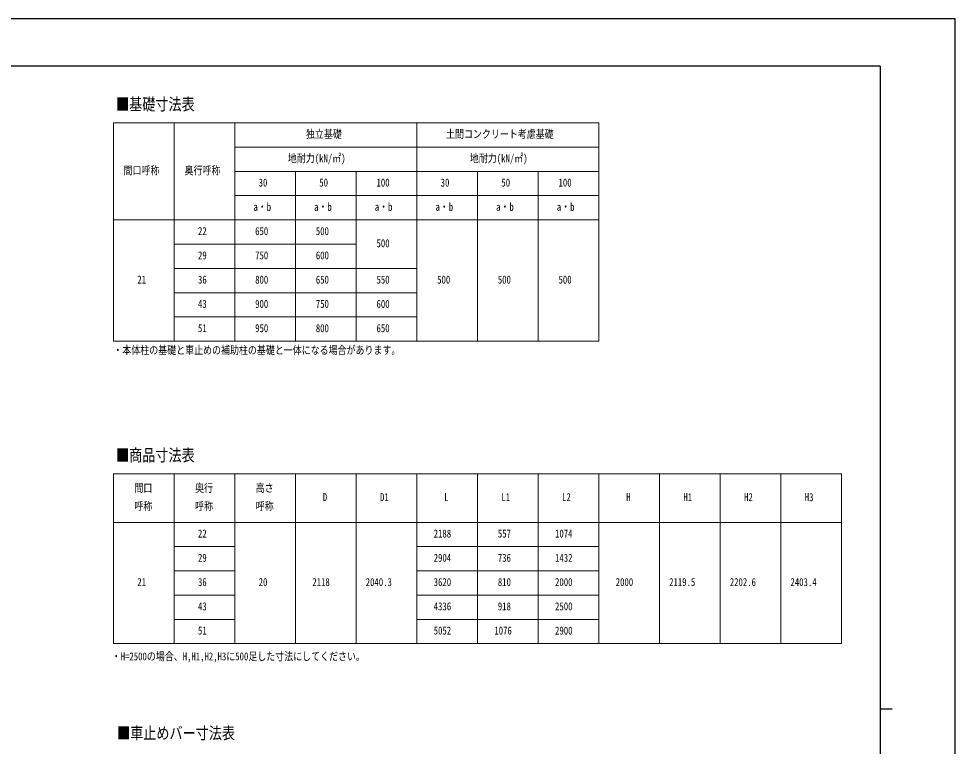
# Model space of a CAD drawing. Units: millimetres, scale not verified. Extents: x -8410 to 8410, y -5940 to 5940.
# Drawn here: x 693 to 8410, y -58 to 5940 of the extents above; entities that cross this region are included whole.
import ezdxf
from ezdxf.enums import TextEntityAlignment as Align

# ---------------------------------------------------------------- set-up
doc = ezdxf.new("R2010")
doc.units = ezdxf.units.MM
doc.header["$LTSCALE"] = 30
doc.layers.add('0-1_TABLE1', color=7, linetype='Continuous', lineweight=18)
doc.layers.add('0-2_USER1', color=3, linetype='Continuous')
doc.layers.add('0-7_YKK_ZWAK', color=7, linetype='Continuous')
doc.styles.add('ＭＳ ゴシック', font='')
doc.styles.get('ＭＳ ゴシック').set_extended_font_data('MS Gothic')

msp = doc.modelspace()

# ---------------------------------------------------------------- linework, layer by layer
at = {"layer": '0-1_TABLE1'}
for p, q in [((1472.5, 5081.48), (5472.5, 5081.48)), ((1472.5, 5081.48), (1472.5, 3281.48)), ((1972.5, 5081.48), (1972.5, 3281.48)), ((2472.5, 5081.48), (2472.5, 3281.48)), ((3972.5, 5081.48), (3972.5, 3281.48)), ((2472.5, 4881.48), (5472.5, 4881.48)), ((2472.5, 4681.48), (5472.5, 4681.48)), ((2972.5, 4681.48), (2972.5, 3281.48)), ((3472.5, 4681.48), (3472.5, 3281.48)), ((4472.5, 4681.48), (4472.5, 3281.48)), ((4972.5, 4681.48), (4972.5, 3281.48)), ((2472.5, 4481.48), (5472.5, 4481.48)), ((1472.5, 4281.48), (5472.5, 4281.48)), ((1972.5, 4081.48), (3472.5, 4081.48)), ((1972.5, 3881.48), (3972.5, 3881.48)), ((1972.5, 3481.48), (3972.5, 3481.48)), ((1472.5, 2188.3), (7472.5, 2188.3)), ((1472.5, 2188.3), (1472.5, 788.3)), ((1972.5, 2188.3), (1972.5, 788.3)), ((2472.5, 2188.3), (2472.5, 788.3)), ((2972.5, 2188.3), (2972.5, 788.3)), ((3472.5, 2188.3), (3472.5, 788.3)), ((3972.5, 2188.3), (3972.5, 788.3)), ((4472.5, 2188.3), (4472.5, 788.3)), ((4972.5, 2188.3), (4972.5, 788.3)), ((5472.5, 2188.3), (5472.5, 788.3)), ((5972.5, 2188.3), (5972.5, 788.3)), ((6472.5, 2188.3), (6472.5, 788.3)), ((6972.5, 2188.3), (6972.5, 788.3)), ((7472.5, 2188.3), (7472.5, 788.3)), ((1472.5, 1788.3), (7472.5, 1788.3)), ((1972.5, 1588.3), (2472.5, 1588.3)), ((3972.5, 1588.3), (5472.5, 1588.3)), ((1972.5, 1388.3), (2472.5, 1388.3)), ((3972.5, 1388.3), (5472.5, 1388.3)), ((1972.5, 1188.3), (2472.5, 1188.3)), ((3972.5, 1188.3), (5472.5, 1188.3)), ((1972.5, 988.3), (2472.5, 988.3)), ((3972.5, 988.3), (5472.5, 988.3))]:
    msp.add_line(p, q, dxfattribs=at)
for points in [[(5472.5, 5081.48), (5472.5, 4681.48), (5472.5, 3281.48)], [(1972.5, 3681.48), (3472.5, 3681.48), (3972.5, 3681.48)], [(1472.5, 3281.48), (1972.5, 3281.48), (5472.5, 3281.48)], [(1472.5, 788.3), (1972.5, 788.3), (2472.5, 788.3), (3972.5, 788.3), (5472.5, 788.3), (7472.5, 788.3)]]:
    msp.add_lwpolyline(points, dxfattribs=at)
at = {"layer": '0-7_YKK_ZWAK'}
for p, q in [((7790.04, 5550), (-7809.96, 5550)), ((7790.04, 5550), (7790.04, -5050)), ((7790.04, 250), (7890.04, 250))]:
    msp.add_line(p, q, dxfattribs=at)
msp.add_lwpolyline([(-8410, -5940), (8410, -5940), (8410, 5940), (-8410, 5940)], close=True, dxfattribs=at)

# ---------------------------------------------------------------- texts
at = {"layer": '0-1_TABLE1', "style": 'ＭＳ ゴシック', "width": 0.8}
for s, p in [('独立基礎', (3059.3, 4936.48)), ('土間コンクリート考慮基礎', (4213.7, 4936.48)), ('地耐力(kN/㎡)', (2910.5, 4736.48)), ('地耐力(kN/㎡)', (4410.5, 4736.48)), ('間口呼称', (1556.9, 4636.48)), ('奥行呼称', (2059.3, 4636.48)), ('30', (2669.7, 4536.48)), ('50', (3169.7, 4536.48)), ('100', (3640.9, 4536.48)), ('30', (4169.7, 4536.48)), ('50', (4669.7, 4536.48)), ('100', (5140.9, 4536.48)), ('a・b', (2626.5, 4336.48)), ('a・b', (3126.5, 4336.48)), ('a・b', (3626.5, 4336.48)), ('a・b', (4126.5, 4336.48)), ('a・b', (4626.5, 4336.48)), ('a・b', (5126.5, 4336.48)), ('22', (2169.7, 4136.48)), ('650', (2640.9, 4136.48)), ('500', (3140.9, 4136.48)), ('500', (3640.9, 4036.48)), ('29', (2169.7, 3936.48)), ('750', (2640.9, 3936.48)), ('600', (3140.9, 3936.48)), ('21', (1669.7, 3736.48)), ('36', (2169.7, 3736.48)), ('800', (2640.9, 3736.48)), ('650', (3140.9, 3736.48)), ('550', (3640.9, 3736.48)), ('500', (4140.9, 3736.48)), ('500', (4640.9, 3736.48)), ('500', (5140.9, 3736.48)), ('43', (2169.7, 3536.48)), ('900', (2640.9, 3536.48)), ('750', (3140.9, 3536.48)), ('600', (3640.9, 3536.48)), ('51', (2169.7, 3336.48)), ('950', (2640.9, 3336.48)), ('800', (3140.9, 3336.48)), ('650', (3640.9, 3336.48)), ('間口', (1645.7, 2018.3)), ('奥行', (2145.7, 2018.3)), ('高さ', (2645.7, 2018.3)), ('D', (3198.5, 1943.3)), ('D1', (3669.7, 1943.3)), ('L', (4198.5, 1943.3)), ('L1', (4669.7, 1943.3)), ('L2', (5169.7, 1943.3)), ('H', (5698.5, 1943.3)), ('H1', (6169.7, 1943.3)), ('H2', (6669.7, 1943.3)), ('H3', (7169.7, 1943.3)), ('呼称', (1645.7, 1868.3)), ('呼称', (2145.7, 1868.3)), ('呼称', (2645.7, 1868.3)), ('22', (2169.7, 1643.3)), ('2188', (4112.1, 1643.3)), ('557', (4640.9, 1643.3)), ('1074', (5112.1, 1643.3)), ('29', (2169.7, 1443.3)), ('2904', (4112.1, 1443.3)), ('736', (4640.9, 1443.3)), ('1432', (5112.1, 1443.3)), ('21', (1669.7, 1243.3)), ('36', (2169.7, 1243.3)), ('20', (2669.7, 1243.3)), ('2118', (3112.1, 1243.3)), ('2040.3', (3552.1, 1243.3)), ('3620', (4112.1, 1243.3)), ('810', (4640.9, 1243.3)), ('2000', (5112.1, 1243.3)), ('2000', (5612.1, 1243.3)), ('2119.5', (6052.1, 1243.3)), ('2202.6', (6552.1, 1243.3)), ('2403.4', (7052.1, 1243.3)), ('43', (2169.7, 1043.3)), ('4336', (4112.1, 1043.3)), ('918', (4640.9, 1043.3)), ('2500', (5112.1, 1043.3)), ('51', (2169.7, 843.3)), ('5052', (4112.1, 843.3)), ('1076', (4612.1, 843.3)), ('2900', (5112.1, 843.3))]:
    msp.add_text(s, height=65.98, dxfattribs=at).set_placement(p, align=Align.BOTTOM_LEFT)
at = {"layer": '0-2_USER1', "style": 'ＭＳ ゴシック', "width": 0.8}
for s, height, p in [('■基礎寸法表', 98.97, (1494.6, 5156)), ('・本体柱の基礎と車止めの補助柱の基礎と一体になる場合があります。', 65.98, (1472.5, 3154.89)), ('■商品寸法表', 98.97, (1494.6, 2262.65)), ('・H=2500の場合、H,H1,H2,H3に500足した寸法にしてください。', 65.98, (1459, 630.65)), ('■車止めバー寸法表', 98.97, (1502.86, -27.93))]:
    msp.add_text(s, height=height, dxfattribs=at).set_placement(p, align=Align.BOTTOM_LEFT)

doc.saveas('drawing.dxf')
